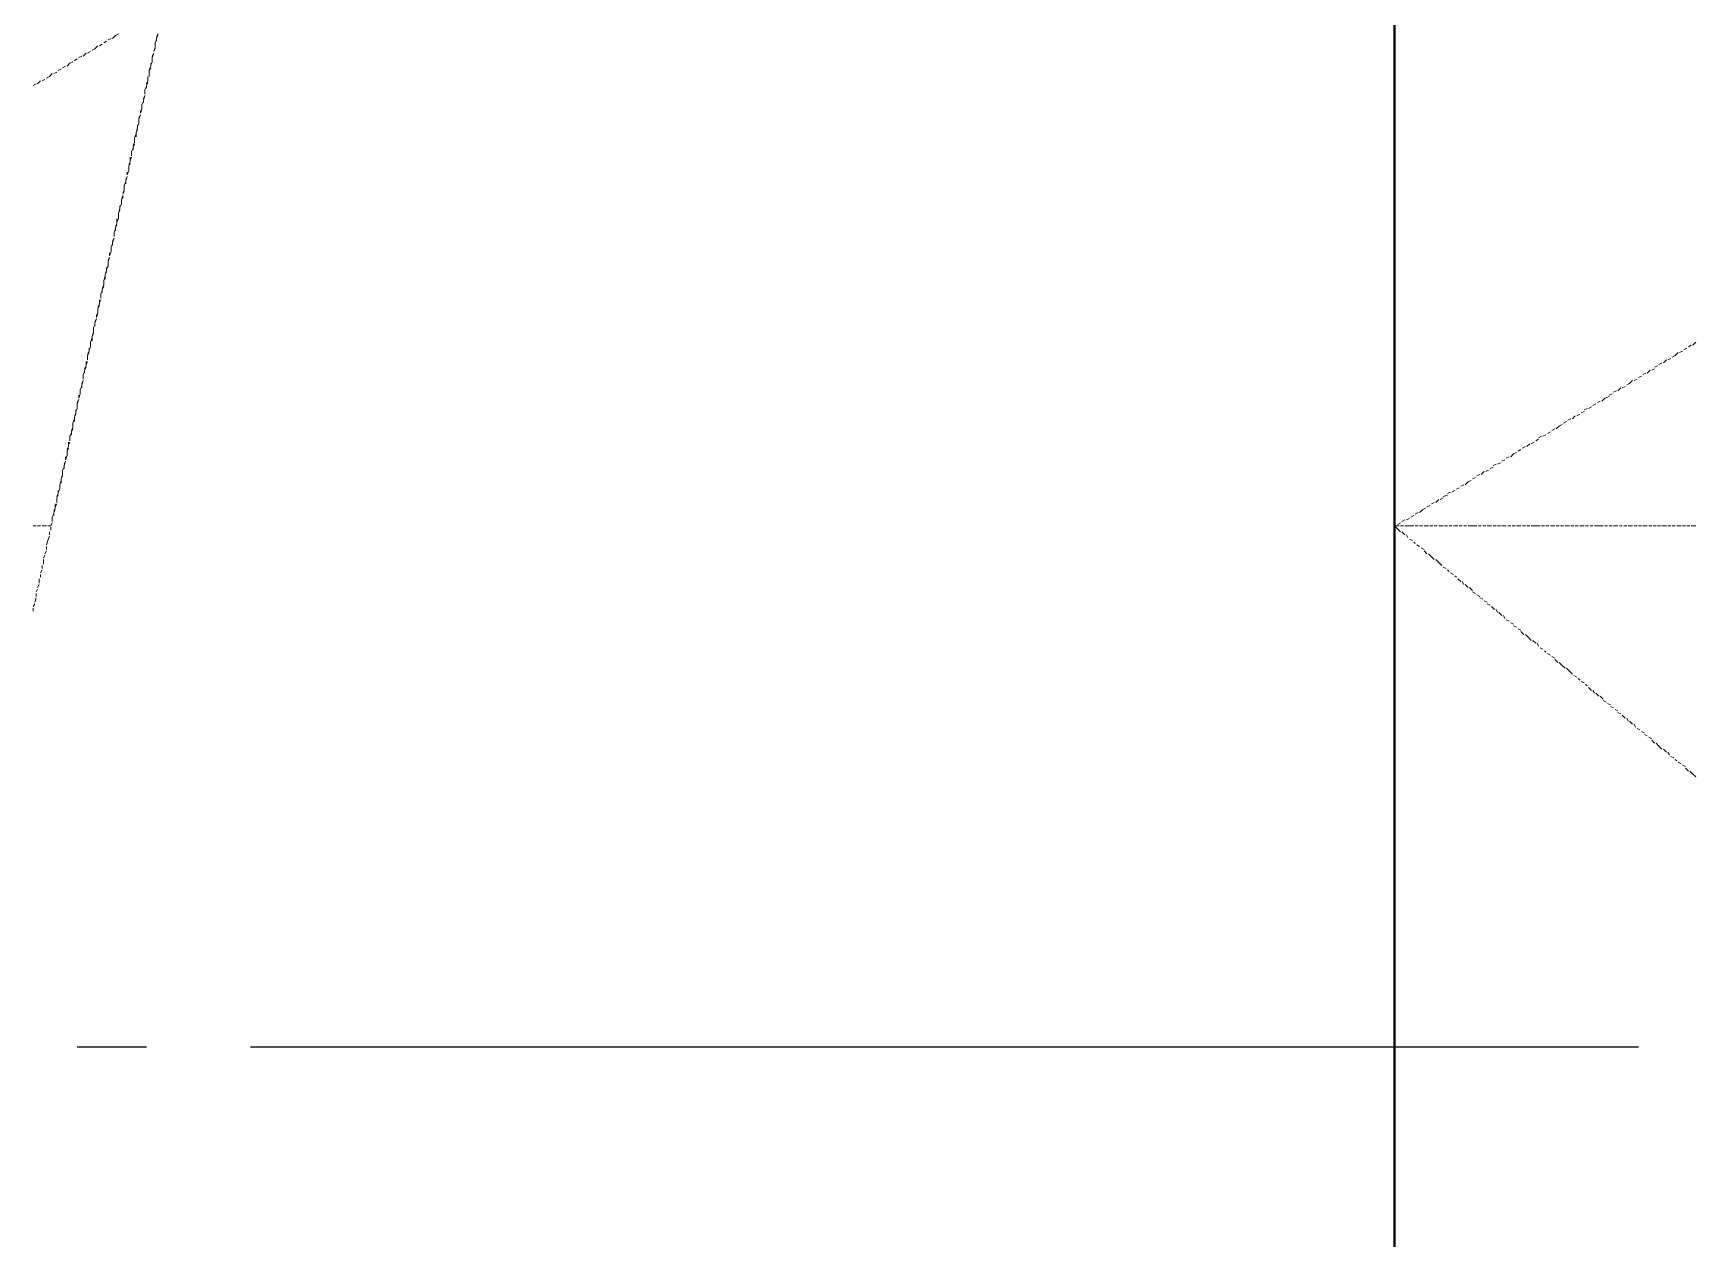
# Model space of a CAD drawing. Extents: x 0 to 604, y 0 to 420.
# Drawn here: x 149.61 to 173.57, y 200.54 to 217.92 of the extents above; entities that cross this region are included whole.
import ezdxf

# ---------------------------------------------------------------- set-up
doc = ezdxf.new("R2010")
doc.units = 0

msp = doc.modelspace()

# ---------------------------------------------------------------- linework, layer by layer
at = {"color": 7, "lineweight": 40}
msp.add_line((169.227, 262.065), (169.227, 174.561), dxfattribs=at)
at = {"lineweight": 25}
for p, q in [((169.227, 221.911), (169.227, 201.909)), ((151.236, 203.306), (150.241, 203.306)), ((172.741, 203.306), (152.739, 203.306))]:
    msp.add_line(p, q, dxfattribs=at)
at = {"color": 7, "lineweight": 5}
for p, q in [((150.622, 217.784), (150.664, 217.805)), ((150.685, 217.826), (150.728, 217.847)), ((150.749, 217.847), (150.791, 217.89)), ((150.791, 217.89), (150.834, 217.911)), ((151.363, 217.784), (151.384, 217.826)), ((151.384, 217.847), (151.405, 217.911)), ((151.405, 217.911), (151.384, 217.869)), ((151.384, 217.847), (151.384, 217.805)), ((169.227, 217.911), (169.227, 217.847)), ((169.227, 217.826), (169.227, 217.784)), ((150.262, 217.572), (150.304, 217.593)), ((150.326, 217.593), (150.368, 217.636)), ((150.389, 217.636), (150.431, 217.657)), ((150.453, 217.678), (150.495, 217.699)), ((150.495, 217.699), (150.537, 217.742)), ((150.559, 217.742), (150.601, 217.763)), ((151.321, 217.572), (151.342, 217.636)), ((151.342, 217.636), (151.321, 217.593)), ((151.321, 217.572), (151.321, 217.53)), ((151.363, 217.72), (151.342, 217.657)), ((151.342, 217.657), (151.363, 217.699)), ((151.363, 217.784), (151.363, 217.742)), ((151.363, 217.72), (151.363, 217.763)), ((169.227, 217.763), (169.227, 217.72)), ((169.227, 217.699), (169.227, 217.636)), ((169.227, 217.636), (169.227, 217.572)), ((149.839, 217.297), (149.881, 217.339)), ((149.902, 217.339), (149.945, 217.361)), ((149.966, 217.382), (150.008, 217.403)), ((150.029, 217.424), (150.072, 217.445)), ((150.093, 217.445), (150.135, 217.488)), ((150.135, 217.488), (150.178, 217.509)), ((150.199, 217.53), (150.241, 217.551)), ((151.299, 217.445), (151.278, 217.382)), ((151.278, 217.382), (151.299, 217.424)), ((151.278, 217.382), (151.278, 217.318)), ((151.278, 217.297), (151.278, 217.361)), ((151.321, 217.509), (151.299, 217.466)), ((151.299, 217.445), (151.299, 217.488)), ((151.321, 217.509), (151.321, 217.551)), ((169.227, 217.551), (169.227, 217.509)), ((169.227, 217.488), (169.227, 217.445)), ((169.227, 217.424), (169.227, 217.361)), ((169.227, 217.339), (169.227, 217.297)), ((149.606, 217.17), (149.648, 217.191)), ((149.669, 217.191), (149.712, 217.233)), ((149.733, 217.233), (149.775, 217.255)), ((149.797, 217.276), (149.839, 217.297)), ((151.215, 217.107), (151.236, 217.149)), ((151.215, 217.107), (151.215, 217.043)), ((151.215, 217.043), (151.215, 217.085)), ((151.257, 217.233), (151.236, 217.191)), ((151.236, 217.17), (151.257, 217.212)), ((151.236, 217.17), (151.236, 217.128)), ((151.257, 217.233), (151.257, 217.297)), ((151.257, 217.297), (151.257, 217.255)), ((169.227, 217.276), (169.227, 217.233)), ((169.227, 217.212), (169.227, 217.149)), ((169.227, 217.128), (169.227, 217.085)), ((151.172, 216.895), (151.194, 216.937)), ((151.172, 216.895), (151.172, 216.852)), ((151.172, 216.831), (151.172, 216.874)), ((151.194, 216.958), (151.215, 217.022)), ((151.215, 217.022), (151.194, 216.98)), ((151.194, 216.958), (151.194, 216.916)), ((169.227, 217.064), (169.227, 217.022)), ((169.227, 217.001), (169.227, 216.937)), ((169.227, 216.916), (169.227, 216.874)), ((169.227, 216.852), (169.227, 216.81)), ((151.13, 216.62), (151.109, 216.577)), ((151.13, 216.683), (151.151, 216.747)), ((151.151, 216.747), (151.13, 216.704)), ((151.13, 216.683), (151.13, 216.641)), ((151.13, 216.62), (151.13, 216.662)), ((151.172, 216.831), (151.151, 216.768)), ((151.151, 216.768), (151.151, 216.81)), ((169.227, 216.789), (169.227, 216.726)), ((169.227, 216.726), (169.227, 216.662)), ((169.227, 216.641), (169.227, 216.599)), ((151.066, 216.408), (151.088, 216.471)), ((151.066, 216.345), (151.066, 216.408)), ((151.066, 216.408), (151.066, 216.366)), ((151.109, 216.556), (151.088, 216.493)), ((151.088, 216.493), (151.109, 216.535)), ((151.088, 216.493), (151.088, 216.429)), ((151.109, 216.556), (151.109, 216.599)), ((169.227, 216.577), (169.227, 216.535)), ((169.227, 216.514), (169.227, 216.45)), ((169.227, 216.429), (169.227, 216.387)), ((169.227, 216.366), (169.227, 216.323)), ((151.003, 216.069), (151.003, 216.133)), ((151.024, 216.133), (151.003, 216.09)), ((151.024, 216.218), (151.045, 216.26)), ((151.024, 216.218), (151.024, 216.154)), ((151.024, 216.154), (151.024, 216.196)), ((151.066, 216.345), (151.045, 216.302)), ((151.045, 216.281), (151.066, 216.323)), ((151.045, 216.281), (151.045, 216.239)), ((169.227, 216.302), (169.227, 216.239)), ((169.227, 216.218), (169.227, 216.175)), ((169.227, 216.154), (169.227, 216.112)), ((150.982, 215.942), (150.961, 215.879)), ((150.961, 215.879), (150.961, 215.921)), ((151.003, 216.069), (150.982, 216.027)), ((150.982, 216.006), (151.003, 216.048)), ((150.982, 216.006), (150.982, 215.964)), ((150.982, 215.942), (150.982, 215.985)), ((169.227, 216.09), (169.227, 216.027)), ((169.227, 216.006), (169.227, 215.964)), ((169.227, 215.942), (169.227, 215.9)), ((150.918, 215.667), (150.897, 215.604)), ((150.918, 215.731), (150.94, 215.773)), ((150.918, 215.731), (150.918, 215.688)), ((150.918, 215.667), (150.918, 215.709)), ((150.94, 215.794), (150.961, 215.858)), ((150.961, 215.858), (150.94, 215.815)), ((150.94, 215.794), (150.94, 215.752)), ((169.227, 215.879), (169.227, 215.815)), ((169.227, 215.815), (169.227, 215.752)), ((169.227, 215.731), (169.227, 215.688)), ((169.227, 215.667), (169.227, 215.625)), ((150.876, 215.456), (150.855, 215.413)), ((150.855, 215.392), (150.855, 215.434)), ((150.876, 215.519), (150.897, 215.583)), ((150.876, 215.519), (150.876, 215.477)), ((150.876, 215.456), (150.876, 215.498)), ((150.897, 215.604), (150.918, 215.646)), ((150.897, 215.583), (150.897, 215.54)), ((169.227, 215.604), (169.227, 215.54)), ((169.227, 215.519), (169.227, 215.477)), ((169.227, 215.456), (169.227, 215.413)), ((150.812, 215.18), (150.791, 215.138)), ((150.812, 215.18), (150.812, 215.244)), ((150.834, 215.244), (150.812, 215.202)), ((150.855, 215.392), (150.834, 215.328)), ((150.834, 215.328), (150.855, 215.371)), ((150.834, 215.328), (150.834, 215.265)), ((150.834, 215.244), (150.834, 215.307)), ((169.227, 215.392), (169.227, 215.328)), ((169.227, 215.307), (169.227, 215.265)), ((169.227, 215.244), (169.227, 215.202)), ((169.227, 215.18), (169.227, 215.117)), ((150.749, 214.905), (150.77, 214.969)), ((150.77, 214.969), (150.749, 214.926)), ((150.77, 215.053), (150.791, 215.096)), ((150.77, 215.053), (150.77, 214.99)), ((150.77, 214.99), (150.77, 215.032)), ((150.791, 215.117), (150.812, 215.159)), ((150.791, 215.117), (150.791, 215.075)), ((169.227, 215.096), (169.227, 215.053)), ((169.227, 215.032), (169.227, 214.99)), ((169.227, 214.969), (169.227, 214.905)), ((150.685, 214.63), (150.707, 214.693)), ((150.707, 214.693), (150.685, 214.651)), ((150.728, 214.778), (150.707, 214.715)), ((150.707, 214.715), (150.707, 214.757)), ((150.728, 214.842), (150.749, 214.884)), ((150.728, 214.842), (150.728, 214.799)), ((150.728, 214.778), (150.728, 214.821)), ((150.749, 214.905), (150.749, 214.863)), ((169.227, 214.905), (169.227, 214.842)), ((169.227, 214.821), (169.227, 214.778)), ((169.227, 214.757), (169.227, 214.715)), ((169.227, 214.693), (169.227, 214.63)), ((150.664, 214.503), (150.643, 214.44)), ((150.643, 214.44), (150.664, 214.482)), ((150.685, 214.566), (150.664, 214.524)), ((150.664, 214.503), (150.664, 214.545)), ((150.685, 214.63), (150.685, 214.588)), ((150.685, 214.566), (150.685, 214.609)), ((169.227, 214.609), (169.227, 214.566)), ((169.227, 214.545), (169.227, 214.503)), ((169.227, 214.482), (169.227, 214.418)), ((150.622, 214.291), (150.601, 214.249)), ((150.601, 214.228), (150.622, 214.27)), ((150.601, 214.228), (150.601, 214.185)), ((150.622, 214.355), (150.643, 214.418)), ((150.622, 214.291), (150.622, 214.355)), ((150.622, 214.355), (150.622, 214.312)), ((150.643, 214.44), (150.643, 214.376)), ((169.227, 214.397), (169.227, 214.355)), ((169.227, 214.334), (169.227, 214.291)), ((169.227, 214.27), (169.227, 214.207)), ((150.559, 214.016), (150.537, 213.974)), ((150.537, 213.953), (150.559, 213.995)), ((150.559, 214.016), (150.559, 214.08)), ((150.58, 214.08), (150.559, 214.037)), ((150.58, 214.164), (150.601, 214.207)), ((150.58, 214.164), (150.58, 214.101)), ((150.58, 214.101), (150.58, 214.143)), ((169.227, 214.185), (169.227, 214.143)), ((169.227, 214.122), (169.227, 214.08)), ((169.227, 214.059), (169.227, 213.995)), ((169.227, 213.995), (169.227, 213.931)), ((150.495, 213.741), (150.516, 213.804)), ((150.516, 213.804), (150.495, 213.762)), ((150.495, 213.741), (150.495, 213.699)), ((150.537, 213.889), (150.516, 213.826)), ((150.516, 213.826), (150.516, 213.868)), ((150.537, 213.953), (150.537, 213.91)), ((150.537, 213.889), (150.537, 213.931)), ((169.227, 213.91), (169.227, 213.868)), ((169.227, 213.847), (169.227, 213.804)), ((169.227, 213.783), (169.227, 213.72)), ((150.431, 213.466), (150.453, 213.529)), ((150.474, 213.614), (150.453, 213.55)), ((150.453, 213.55), (150.474, 213.593)), ((150.453, 213.55), (150.453, 213.487)), ((150.474, 213.678), (150.495, 213.72)), ((150.474, 213.678), (150.474, 213.635)), ((150.474, 213.614), (150.474, 213.656)), ((169.227, 213.699), (169.227, 213.656)), ((169.227, 213.635), (169.227, 213.593)), ((169.227, 213.572), (169.227, 213.508)), ((150.41, 213.339), (150.389, 213.297)), ((150.389, 213.275), (150.41, 213.318)), ((150.389, 213.275), (150.389, 213.212)), ((150.389, 213.212), (150.389, 213.254)), ((150.431, 213.402), (150.41, 213.36)), ((150.41, 213.339), (150.41, 213.381)), ((150.431, 213.402), (150.431, 213.466)), ((150.431, 213.466), (150.431, 213.423)), ((169.227, 213.487), (169.227, 213.445)), ((169.227, 213.423), (169.227, 213.381)), ((169.227, 213.36), (169.227, 213.297)), ((169.227, 213.275), (169.227, 213.233)), ((173.228, 213.254), (173.27, 213.275)), ((173.27, 213.275), (173.313, 213.318)), ((173.334, 213.318), (173.376, 213.339)), ((173.397, 213.36), (173.44, 213.381)), ((173.461, 213.402), (173.503, 213.423)), ((173.524, 213.423), (173.567, 213.466)), ((150.326, 213), (150.347, 213.042)), ((150.368, 213.127), (150.347, 213.085)), ((150.347, 213.064), (150.368, 213.106)), ((150.347, 213.064), (150.347, 213.021)), ((150.368, 213.127), (150.368, 213.191)), ((150.389, 213.191), (150.368, 213.148)), ((169.227, 213.212), (169.227, 213.169)), ((169.227, 213.148), (169.227, 213.085)), ((169.227, 213.085), (169.227, 213.021)), ((172.805, 213), (172.847, 213.021)), ((172.868, 213.021), (172.911, 213.064)), ((172.932, 213.064), (172.974, 213.085)), ((172.974, 213.106), (173.016, 213.127)), ((173.037, 213.148), (173.08, 213.169)), ((173.101, 213.169), (173.143, 213.212)), ((173.165, 213.212), (173.207, 213.233)), ((150.283, 212.788), (150.304, 212.831)), ((150.283, 212.788), (150.283, 212.746)), ((150.304, 212.852), (150.326, 212.916)), ((150.326, 212.916), (150.304, 212.873)), ((150.304, 212.852), (150.304, 212.81)), ((150.326, 213), (150.326, 212.937)), ((150.326, 212.937), (150.326, 212.979)), ((169.227, 213), (169.227, 212.958)), ((169.227, 212.937), (169.227, 212.894)), ((169.227, 212.873), (169.227, 212.81)), ((169.227, 212.788), (169.227, 212.746)), ((172.445, 212.767), (172.487, 212.81)), ((172.508, 212.81), (172.551, 212.831)), ((172.572, 212.852), (172.614, 212.873)), ((172.614, 212.873), (172.656, 212.916)), ((172.678, 212.916), (172.72, 212.937)), ((172.741, 212.958), (172.784, 212.979)), ((150.241, 212.577), (150.262, 212.64)), ((150.262, 212.64), (150.241, 212.598)), ((150.241, 212.577), (150.241, 212.535)), ((150.241, 212.513), (150.241, 212.556)), ((150.283, 212.725), (150.262, 212.661)), ((150.262, 212.661), (150.262, 212.704)), ((150.283, 212.725), (150.283, 212.767)), ((169.227, 212.725), (169.227, 212.683)), ((169.227, 212.661), (169.227, 212.598)), ((169.227, 212.577), (169.227, 212.535)), ((172.022, 212.513), (172.064, 212.535)), ((172.085, 212.556), (172.127, 212.577)), ((172.149, 212.598), (172.191, 212.619)), ((172.212, 212.619), (172.254, 212.661)), ((172.254, 212.661), (172.318, 212.683)), ((172.318, 212.704), (172.36, 212.725)), ((172.381, 212.746), (172.424, 212.767)), ((150.178, 212.302), (150.199, 212.365)), ((150.178, 212.238), (150.178, 212.302)), ((150.178, 212.302), (150.178, 212.259)), ((150.22, 212.45), (150.199, 212.386)), ((150.199, 212.386), (150.22, 212.429)), ((150.199, 212.386), (150.199, 212.323)), ((150.241, 212.513), (150.22, 212.471)), ((150.22, 212.45), (150.22, 212.492)), ((169.227, 212.513), (169.227, 212.471)), ((169.227, 212.45), (169.227, 212.386)), ((169.227, 212.365), (169.227, 212.323)), ((169.227, 212.302), (169.227, 212.259)), ((171.662, 212.302), (171.704, 212.323)), ((171.725, 212.344), (171.768, 212.365)), ((171.789, 212.365), (171.831, 212.407)), ((171.852, 212.407), (171.894, 212.429)), ((171.916, 212.45), (171.958, 212.471)), ((171.958, 212.492), (172, 212.513)), ((150.135, 212.111), (150.156, 212.154)), ((150.135, 212.111), (150.135, 212.048)), ((150.135, 212.048), (150.135, 212.09)), ((150.178, 212.238), (150.156, 212.196)), ((150.156, 212.175), (150.178, 212.217)), ((150.156, 212.175), (150.156, 212.132)), ((169.227, 212.238), (169.227, 212.175)), ((169.227, 212.175), (169.227, 212.111)), ((169.227, 212.09), (169.227, 212.048)), ((171.26, 212.048), (171.302, 212.069)), ((171.302, 212.09), (171.344, 212.111)), ((171.365, 212.111), (171.408, 212.132)), ((171.429, 212.154), (171.471, 212.175)), ((171.492, 212.196), (171.535, 212.217)), ((171.556, 212.217), (171.598, 212.259)), ((171.598, 212.259), (171.641, 212.28)), ((150.093, 211.836), (150.072, 211.773)), ((150.072, 211.773), (150.072, 211.815)), ((150.114, 211.963), (150.093, 211.921)), ((150.093, 211.899), (150.114, 211.942)), ((150.093, 211.899), (150.093, 211.857)), ((150.093, 211.836), (150.093, 211.878)), ((150.114, 211.963), (150.114, 212.026)), ((150.135, 212.026), (150.114, 211.984)), ((169.227, 212.026), (169.227, 211.984)), ((169.227, 211.963), (169.227, 211.899)), ((169.227, 211.878), (169.227, 211.836)), ((169.227, 211.815), (169.227, 211.773)), ((170.836, 211.794), (170.879, 211.815)), ((170.9, 211.815), (170.942, 211.857)), ((170.942, 211.857), (170.984, 211.878)), ((171.006, 211.899), (171.048, 211.921)), ((171.069, 211.942), (171.111, 211.963)), ((171.132, 211.963), (171.175, 212.005)), ((171.196, 212.005), (171.238, 212.026)), ((150.029, 211.624), (150.05, 211.667)), ((150.029, 211.624), (150.029, 211.582)), ((150.029, 211.561), (150.029, 211.603)), ((150.05, 211.688), (150.072, 211.751)), ((150.072, 211.751), (150.05, 211.709)), ((150.05, 211.688), (150.05, 211.645)), ((169.227, 211.751), (169.227, 211.688)), ((169.227, 211.667), (169.227, 211.624)), ((169.227, 211.603), (169.227, 211.561)), ((170.476, 211.561), (170.519, 211.603)), ((170.54, 211.603), (170.582, 211.624)), ((170.603, 211.645), (170.646, 211.667)), ((170.646, 211.688), (170.688, 211.709)), ((170.709, 211.709), (170.751, 211.73)), ((170.773, 211.751), (170.815, 211.773)), ((149.987, 211.349), (149.966, 211.307)), ((149.987, 211.413), (150.008, 211.476)), ((149.987, 211.349), (149.987, 211.413)), ((149.987, 211.413), (149.987, 211.37)), ((150.029, 211.561), (150.008, 211.497)), ((150.008, 211.497), (150.029, 211.54)), ((150.008, 211.497), (150.008, 211.434)), ((169.227, 211.54), (169.227, 211.476)), ((169.227, 211.455), (169.227, 211.413)), ((169.227, 211.392), (169.227, 211.349)), ((170.117, 211.349), (170.159, 211.37)), ((170.18, 211.392), (170.222, 211.413)), ((170.244, 211.413), (170.286, 211.455)), ((170.286, 211.455), (170.328, 211.476)), ((170.349, 211.497), (170.392, 211.518)), ((170.413, 211.54), (170.455, 211.561)), ((149.923, 211.074), (149.923, 211.137)), ((149.945, 211.137), (149.923, 211.095)), ((149.966, 211.286), (149.945, 211.243)), ((149.945, 211.222), (149.966, 211.264)), ((149.945, 211.222), (149.945, 211.159)), ((149.945, 211.159), (149.945, 211.201)), ((149.966, 211.286), (149.966, 211.328)), ((169.227, 211.328), (169.227, 211.264)), ((169.227, 211.264), (169.227, 211.201)), ((169.227, 211.18), (169.227, 211.137)), ((169.227, 211.116), (169.227, 211.074)), ((169.693, 211.095), (169.736, 211.116)), ((169.757, 211.137), (169.799, 211.159)), ((169.82, 211.159), (169.863, 211.201)), ((169.884, 211.201), (169.926, 211.222)), ((169.926, 211.243), (169.989, 211.264)), ((169.989, 211.286), (170.032, 211.307)), ((170.053, 211.307), (170.095, 211.328)), ((149.86, 210.82), (149.881, 210.862)), ((149.881, 210.862), (149.86, 210.82)), ((149.881, 210.947), (149.902, 210.989)), ((149.881, 210.947), (149.881, 210.883)), ((149.881, 210.883), (149.881, 210.926)), ((149.923, 211.074), (149.902, 211.032)), ((149.902, 211.011), (149.923, 211.053)), ((149.902, 211.011), (149.902, 210.968)), ((169.227, 211.053), (169.227, 210.989)), ((169.227, 210.968), (169.227, 210.926)), ((169.227, 210.905), (169.227, 210.862)), ((169.27, 210.841), (169.312, 210.862)), ((169.333, 210.883), (169.376, 210.905)), ((169.397, 210.905), (169.439, 210.926)), ((169.46, 210.947), (169.503, 210.968)), ((169.524, 210.989), (169.566, 211.011)), ((169.587, 211.011), (169.63, 211.053)), ((169.63, 211.053), (169.672, 211.074)), ((149.606, 210.82), (149.648, 210.82)), ((149.669, 210.82), (149.712, 210.82)), ((149.733, 210.82), (149.797, 210.82)), ((149.818, 210.82), (149.86, 210.82)), ((149.839, 210.672), (149.818, 210.608)), ((149.839, 210.735), (149.839, 210.693)), ((149.86, 210.799), (149.86, 210.756)), ((169.227, 210.841), (169.227, 210.778)), ((169.227, 210.82), (169.291, 210.82)), ((169.27, 210.778), (169.227, 210.82)), ((169.227, 210.82), (169.27, 210.82)), ((169.227, 210.756), (169.227, 210.714)), ((169.227, 210.693), (169.227, 210.651)), ((169.227, 210.63), (169.227, 210.566)), ((169.312, 210.735), (169.27, 210.778)), ((169.312, 210.82), (169.355, 210.82)), ((169.376, 210.693), (169.333, 210.735)), ((169.376, 210.82), (169.439, 210.82)), ((169.418, 210.651), (169.397, 210.693)), ((169.439, 210.82), (169.503, 210.82)), ((169.482, 210.608), (169.439, 210.63)), ((169.524, 210.82), (169.566, 210.82)), ((169.587, 210.82), (169.63, 210.82)), ((169.651, 210.82), (169.714, 210.82)), ((169.736, 210.82), (169.778, 210.82)), ((169.799, 210.82), (169.841, 210.82)), ((169.863, 210.82), (169.926, 210.82)), ((169.947, 210.82), (169.989, 210.82)), ((170.011, 210.82), (170.053, 210.82)), ((170.074, 210.82), (170.138, 210.82)), ((170.159, 210.82), (170.201, 210.82)), ((170.222, 210.82), (170.265, 210.82)), ((170.286, 210.82), (170.349, 210.82)), ((170.349, 210.82), (170.413, 210.82)), ((170.434, 210.82), (170.476, 210.82)), ((170.498, 210.82), (170.54, 210.82)), ((170.561, 210.82), (170.625, 210.82)), ((170.646, 210.82), (170.688, 210.82)), ((170.709, 210.82), (170.751, 210.82)), ((170.773, 210.82), (170.836, 210.82)), ((170.857, 210.82), (170.9, 210.82)), ((170.921, 210.82), (170.963, 210.82)), ((170.984, 210.82), (171.048, 210.82)), ((171.069, 210.82), (171.111, 210.82)), ((171.132, 210.82), (171.175, 210.82)), ((171.196, 210.82), (171.26, 210.82)), ((171.26, 210.82), (171.323, 210.82)), ((171.344, 210.82), (171.387, 210.82)), ((171.408, 210.82), (171.45, 210.82)), ((171.471, 210.82), (171.535, 210.82)), ((171.556, 210.82), (171.598, 210.82)), ((171.619, 210.82), (171.662, 210.82)), ((171.683, 210.82), (171.746, 210.82)), ((171.768, 210.82), (171.81, 210.82)), ((171.831, 210.82), (171.873, 210.82)), ((171.894, 210.82), (171.958, 210.82)), ((171.979, 210.82), (172.022, 210.82)), ((172.043, 210.82), (172.085, 210.82)), ((172.106, 210.82), (172.17, 210.82)), ((172.17, 210.82), (172.233, 210.82)), ((172.254, 210.82), (172.297, 210.82)), ((172.318, 210.82), (172.36, 210.82)), ((172.381, 210.82), (172.445, 210.82)), ((172.466, 210.82), (172.508, 210.82)), ((172.53, 210.82), (172.572, 210.82)), ((172.593, 210.82), (172.656, 210.82)), ((172.678, 210.82), (172.72, 210.82)), ((172.741, 210.82), (172.784, 210.82)), ((172.805, 210.82), (172.868, 210.82)), ((172.889, 210.82), (172.932, 210.82)), ((172.953, 210.82), (172.995, 210.82)), ((173.016, 210.82), (173.059, 210.82)), ((173.08, 210.82), (173.143, 210.82)), ((173.165, 210.82), (173.207, 210.82)), ((173.228, 210.82), (173.27, 210.82)), ((173.292, 210.82), (173.355, 210.82)), ((173.376, 210.82), (173.418, 210.82)), ((173.44, 210.82), (173.482, 210.82)), ((173.503, 210.82), (173.567, 210.82)), ((149.775, 210.397), (149.754, 210.354)), ((149.797, 210.46), (149.775, 210.418)), ((149.818, 210.608), (149.797, 210.545)), ((149.797, 210.524), (149.797, 210.481)), ((169.227, 210.545), (169.227, 210.502)), ((169.227, 210.481), (169.227, 210.439)), ((169.227, 210.418), (169.227, 210.354)), ((169.524, 210.566), (169.503, 210.587)), ((169.587, 210.524), (169.545, 210.545)), ((169.651, 210.481), (169.608, 210.502)), ((169.693, 210.418), (169.651, 210.46)), ((169.757, 210.375), (169.714, 210.418)), ((169.799, 210.333), (169.757, 210.375)), ((149.733, 210.185), (149.712, 210.143)), ((149.733, 210.249), (149.733, 210.206)), ((149.754, 210.333), (149.754, 210.27)), ((169.227, 210.354), (169.227, 210.291)), ((169.227, 210.27), (169.227, 210.227)), ((169.227, 210.206), (169.227, 210.164)), ((169.227, 210.143), (169.227, 210.079)), ((169.863, 210.291), (169.82, 210.333)), ((169.905, 210.249), (169.863, 210.291)), ((169.968, 210.206), (169.926, 210.227)), ((170.011, 210.164), (169.989, 210.185)), ((170.074, 210.121), (170.032, 210.143)), ((149.669, 209.91), (149.648, 209.868)), ((149.691, 209.973), (149.669, 209.931)), ((149.691, 210.058), (149.691, 209.994)), ((149.712, 210.121), (149.712, 210.079)), ((169.227, 210.058), (169.227, 210.016)), ((169.227, 209.994), (169.227, 209.952)), ((169.227, 209.931), (169.227, 209.868)), ((170.117, 210.079), (170.095, 210.1)), ((170.18, 210.016), (170.138, 210.058)), ((170.222, 209.973), (170.201, 210.016)), ((170.286, 209.931), (170.244, 209.973)), ((170.349, 209.889), (170.307, 209.931)), ((149.627, 209.698), (149.606, 209.656)), ((149.648, 209.783), (149.627, 209.719)), ((149.648, 209.846), (149.648, 209.804)), ((169.227, 209.846), (169.227, 209.804)), ((169.227, 209.783), (169.227, 209.74)), ((169.227, 209.719), (169.227, 209.656)), ((170.392, 209.846), (170.349, 209.868)), ((170.455, 209.804), (170.413, 209.825)), ((170.498, 209.762), (170.455, 209.783)), ((170.561, 209.719), (170.519, 209.74)), ((170.603, 209.677), (170.561, 209.698)), ((149.606, 209.635), (149.606, 209.592)), ((169.227, 209.635), (169.227, 209.592)), ((169.227, 209.571), (169.227, 209.529)), ((169.227, 209.508), (169.227, 209.444)), ((169.227, 209.444), (169.227, 209.381)), ((170.667, 209.613), (170.625, 209.656)), ((170.709, 209.571), (170.688, 209.613)), ((170.773, 209.529), (170.73, 209.571)), ((170.815, 209.486), (170.794, 209.529)), ((170.879, 209.444), (170.836, 209.465)), ((170.942, 209.402), (170.9, 209.423)), ((169.227, 209.359), (169.227, 209.317)), ((169.227, 209.296), (169.227, 209.254)), ((169.227, 209.232), (169.227, 209.169)), ((170.984, 209.359), (170.942, 209.381)), ((171.048, 209.317), (171.006, 209.338)), ((171.09, 209.254), (171.048, 209.296)), ((171.154, 209.211), (171.111, 209.254)), ((171.196, 209.169), (171.154, 209.211)), ((169.227, 209.148), (169.227, 209.106)), ((169.227, 209.084), (169.227, 209.042)), ((169.227, 209.021), (169.227, 208.957)), ((171.26, 209.127), (171.217, 209.169)), ((171.302, 209.084), (171.281, 209.127)), ((171.365, 209.042), (171.323, 209.063)), ((171.408, 209), (171.387, 209.021)), ((171.471, 208.957), (171.429, 208.978)), ((169.227, 208.936), (169.227, 208.894)), ((169.227, 208.873), (169.227, 208.83)), ((169.227, 208.809), (169.227, 208.746)), ((169.227, 208.725), (169.227, 208.682)), ((171.535, 208.915), (171.492, 208.936)), ((171.577, 208.851), (171.535, 208.894)), ((171.641, 208.809), (171.598, 208.851)), ((171.683, 208.767), (171.641, 208.809)), ((171.746, 208.725), (171.704, 208.767)), ((171.789, 208.682), (171.746, 208.725)), ((169.227, 208.661), (169.227, 208.619)), ((169.227, 208.597), (169.227, 208.534)), ((169.227, 208.534), (169.227, 208.47)), ((171.852, 208.64), (171.81, 208.661)), ((171.894, 208.597), (171.873, 208.619)), ((171.958, 208.555), (171.916, 208.576)), ((172, 208.513), (171.979, 208.534)), ((172.064, 208.449), (172.022, 208.492)), ((169.227, 208.449), (169.227, 208.407)), ((169.227, 208.386), (169.227, 208.343)), ((169.227, 208.322), (169.227, 208.259)), ((169.227, 208.238), (169.227, 208.195)), ((172.106, 208.407), (172.085, 208.449)), ((172.17, 208.365), (172.127, 208.407)), ((172.233, 208.322), (172.191, 208.365)), ((172.275, 208.28), (172.233, 208.301)), ((172.339, 208.238), (172.297, 208.259)), ((169.227, 208.174), (169.227, 208.132)), ((169.227, 208.111), (169.227, 208.047)), ((169.227, 208.026), (169.227, 207.984)), ((172.381, 208.195), (172.339, 208.216)), ((172.445, 208.153), (172.403, 208.174)), ((172.487, 208.111), (172.445, 208.132)), ((172.551, 208.047), (172.508, 208.089)), ((172.593, 208.005), (172.572, 208.047)), ((172.656, 207.963), (172.614, 208.005)), ((169.227, 207.963), (169.227, 207.92)), ((169.227, 207.899), (169.227, 207.835)), ((169.227, 207.814), (169.227, 207.772)), ((169.227, 207.751), (169.227, 207.708)), ((172.699, 207.92), (172.678, 207.963)), ((172.762, 207.878), (172.72, 207.899)), ((172.826, 207.835), (172.784, 207.857)), ((172.868, 207.793), (172.826, 207.814)), ((172.932, 207.751), (172.889, 207.772)), ((169.227, 207.687), (169.227, 207.624)), ((169.227, 207.624), (169.227, 207.56)), ((169.227, 207.539), (169.227, 207.497)), ((172.974, 207.687), (172.932, 207.73)), ((173.037, 207.645), (172.995, 207.687)), ((173.08, 207.603), (173.037, 207.645)), ((173.143, 207.56), (173.101, 207.603)), ((173.186, 207.518), (173.165, 207.56)), ((169.227, 207.476), (169.227, 207.433)), ((169.227, 207.412), (169.227, 207.349)), ((169.227, 207.327), (169.227, 207.285)), ((169.227, 207.264), (169.227, 207.222)), ((173.249, 207.476), (173.207, 207.497)), ((173.292, 207.433), (173.27, 207.454)), ((173.355, 207.391), (173.313, 207.412)), ((173.418, 207.349), (173.376, 207.37)), ((173.461, 207.285), (173.418, 207.327)), ((173.524, 207.243), (173.482, 207.285)), ((169.227, 207.201), (169.227, 207.137)), ((169.227, 207.116), (169.227, 207.073)), ((169.227, 207.052), (169.227, 207.01)), ((173.567, 207.201), (173.524, 207.243)), ((169.227, 206.989), (169.227, 206.925)), ((169.227, 206.904), (169.227, 206.862)), ((169.227, 206.841), (169.227, 206.798)), ((169.227, 206.777), (169.227, 206.714)), ((169.227, 206.714), (169.227, 206.65)), ((169.227, 206.629), (169.227, 206.587)), ((169.227, 206.565), (169.227, 206.523)), ((169.227, 206.502), (169.227, 206.439)), ((169.227, 206.417), (169.227, 206.375)), ((169.227, 206.354), (169.227, 206.311)), ((169.227, 206.29), (169.227, 206.227)), ((169.227, 206.206), (169.227, 206.163)), ((169.227, 206.142), (169.227, 206.1)), ((169.227, 206.079), (169.227, 206.015)), ((169.227, 205.994), (169.227, 205.952)), ((169.227, 205.93), (169.227, 205.888)), ((169.227, 205.867), (169.227, 205.804)), ((169.227, 205.804), (169.227, 205.74)), ((169.227, 205.719), (169.227, 205.677)), ((169.227, 205.655), (169.227, 205.613)), ((169.227, 205.592), (169.227, 205.528)), ((169.227, 205.507), (169.227, 205.465)), ((169.227, 205.444), (169.227, 205.401)), ((169.227, 205.38), (169.227, 205.317)), ((169.227, 205.295), (169.227, 205.253)), ((169.227, 205.232), (169.227, 205.19)), ((169.227, 205.168), (169.227, 205.105)), ((169.227, 205.084), (169.227, 205.042)), ((169.227, 205.02), (169.227, 204.978)), ((169.227, 204.957), (169.227, 204.915)), ((169.227, 204.893), (169.227, 204.83)), ((169.227, 204.809), (169.227, 204.766)), ((169.227, 204.745), (169.227, 204.703)), ((169.227, 204.682), (169.227, 204.618)), ((169.227, 204.597), (169.227, 204.555)), ((169.227, 204.534), (169.227, 204.491)), ((169.227, 204.47), (169.227, 204.406)), ((169.227, 204.385), (169.227, 204.343)), ((169.227, 204.322), (169.227, 204.28)), ((169.227, 204.258), (169.227, 204.195)), ((169.227, 204.174), (169.227, 204.131)), ((169.227, 204.11), (169.227, 204.068)), ((169.227, 204.047), (169.227, 204.004)), ((169.227, 203.983), (169.227, 203.92)), ((169.227, 203.899), (169.227, 203.856)), ((169.227, 203.835), (169.227, 203.793)), ((169.227, 203.772), (169.227, 203.708)), ((169.227, 203.687), (169.227, 203.644)), ((169.227, 203.623), (169.227, 203.581)), ((169.227, 203.56), (169.227, 203.496)), ((169.227, 203.475), (169.227, 203.433)), ((169.227, 203.412), (169.227, 203.369)), ((169.227, 203.348), (169.227, 203.285)), ((169.227, 203.263), (169.227, 203.221)), ((169.227, 203.2), (169.227, 203.158)), ((169.227, 203.137), (169.227, 203.094)), ((169.227, 203.073), (169.227, 203.009)), ((169.227, 202.988), (169.227, 202.946)), ((169.227, 202.925), (169.227, 202.882)), ((169.227, 202.861), (169.227, 202.798)), ((169.227, 202.777), (169.227, 202.734)), ((169.227, 202.713), (169.227, 202.671)), ((169.227, 202.65), (169.227, 202.586)), ((169.227, 202.565), (169.227, 202.523)), ((169.227, 202.501), (169.227, 202.459)), ((169.227, 202.438), (169.227, 202.375)), ((169.227, 202.353), (169.227, 202.311)), ((169.227, 202.29), (169.227, 202.248)), ((169.227, 202.226), (169.227, 202.184)), ((169.227, 202.163), (169.227, 202.099)), ((169.227, 202.078), (169.227, 202.036)), ((169.227, 202.015), (169.227, 201.972)), ((169.227, 201.951), (169.227, 201.888)), ((169.227, 201.867), (169.227, 201.824)), ((169.227, 201.803), (169.227, 201.761)), ((169.227, 201.739), (169.227, 201.676)), ((169.227, 201.655), (169.227, 201.613)), ((169.227, 201.591), (169.227, 201.549)), ((169.227, 201.528), (169.227, 201.464)), ((169.227, 201.443), (169.227, 201.401)), ((169.227, 201.38), (169.227, 201.337)), ((169.227, 201.316), (169.227, 201.274)), ((169.227, 201.253), (169.227, 201.189)), ((169.227, 201.168), (169.227, 201.126)), ((169.227, 201.105), (169.227, 201.062)), ((169.227, 201.041), (169.227, 200.977)), ((169.227, 200.956), (169.227, 200.914)), ((169.227, 200.893), (169.227, 200.851)), ((169.227, 200.829), (169.227, 200.766)), ((169.227, 200.745), (169.227, 200.702)), ((169.227, 200.681), (169.227, 200.639)), ((169.227, 200.618), (169.227, 200.554))]:
    msp.add_line(p, q, dxfattribs=at)

doc.saveas('drawing.dxf')
